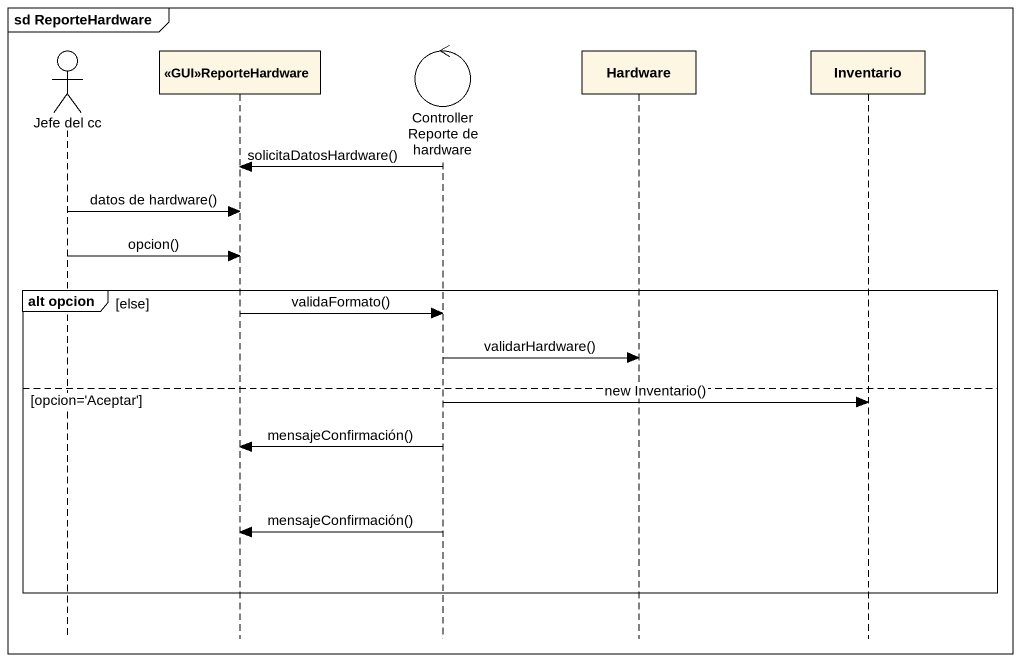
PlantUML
@startuml
mainframe sd ReporteHardware
hide footbox
actor "Jefe del cc" as Jefe_del_cc
participant "<<GUI>>ReporteHardware" as GUI_ReporteHardware
control "Controller Reporte de hardware" as Controller_Reporte_de
participant Hardware
participant Inventario

Controller_Reporte_de -> GUI_ReporteHardware : solicitaDatosHardware()
Jefe_del_cc -> GUI_ReporteHardware : datos de hardware()
Jefe_del_cc -> GUI_ReporteHardware : opcion()
group alt opcion [else]
  GUI_ReporteHardware -> Controller_Reporte_de : validaFormato()
  Controller_Reporte_de -> Hardware : validarHardware()
else opcion='Aceptar'
  Controller_Reporte_de -> Inventario : new Inventario()
  Controller_Reporte_de -> GUI_ReporteHardware : mensajeConfirmación()
  Controller_Reporte_de -> GUI_ReporteHardware : mensajeConfirmación()
end
@enduml
